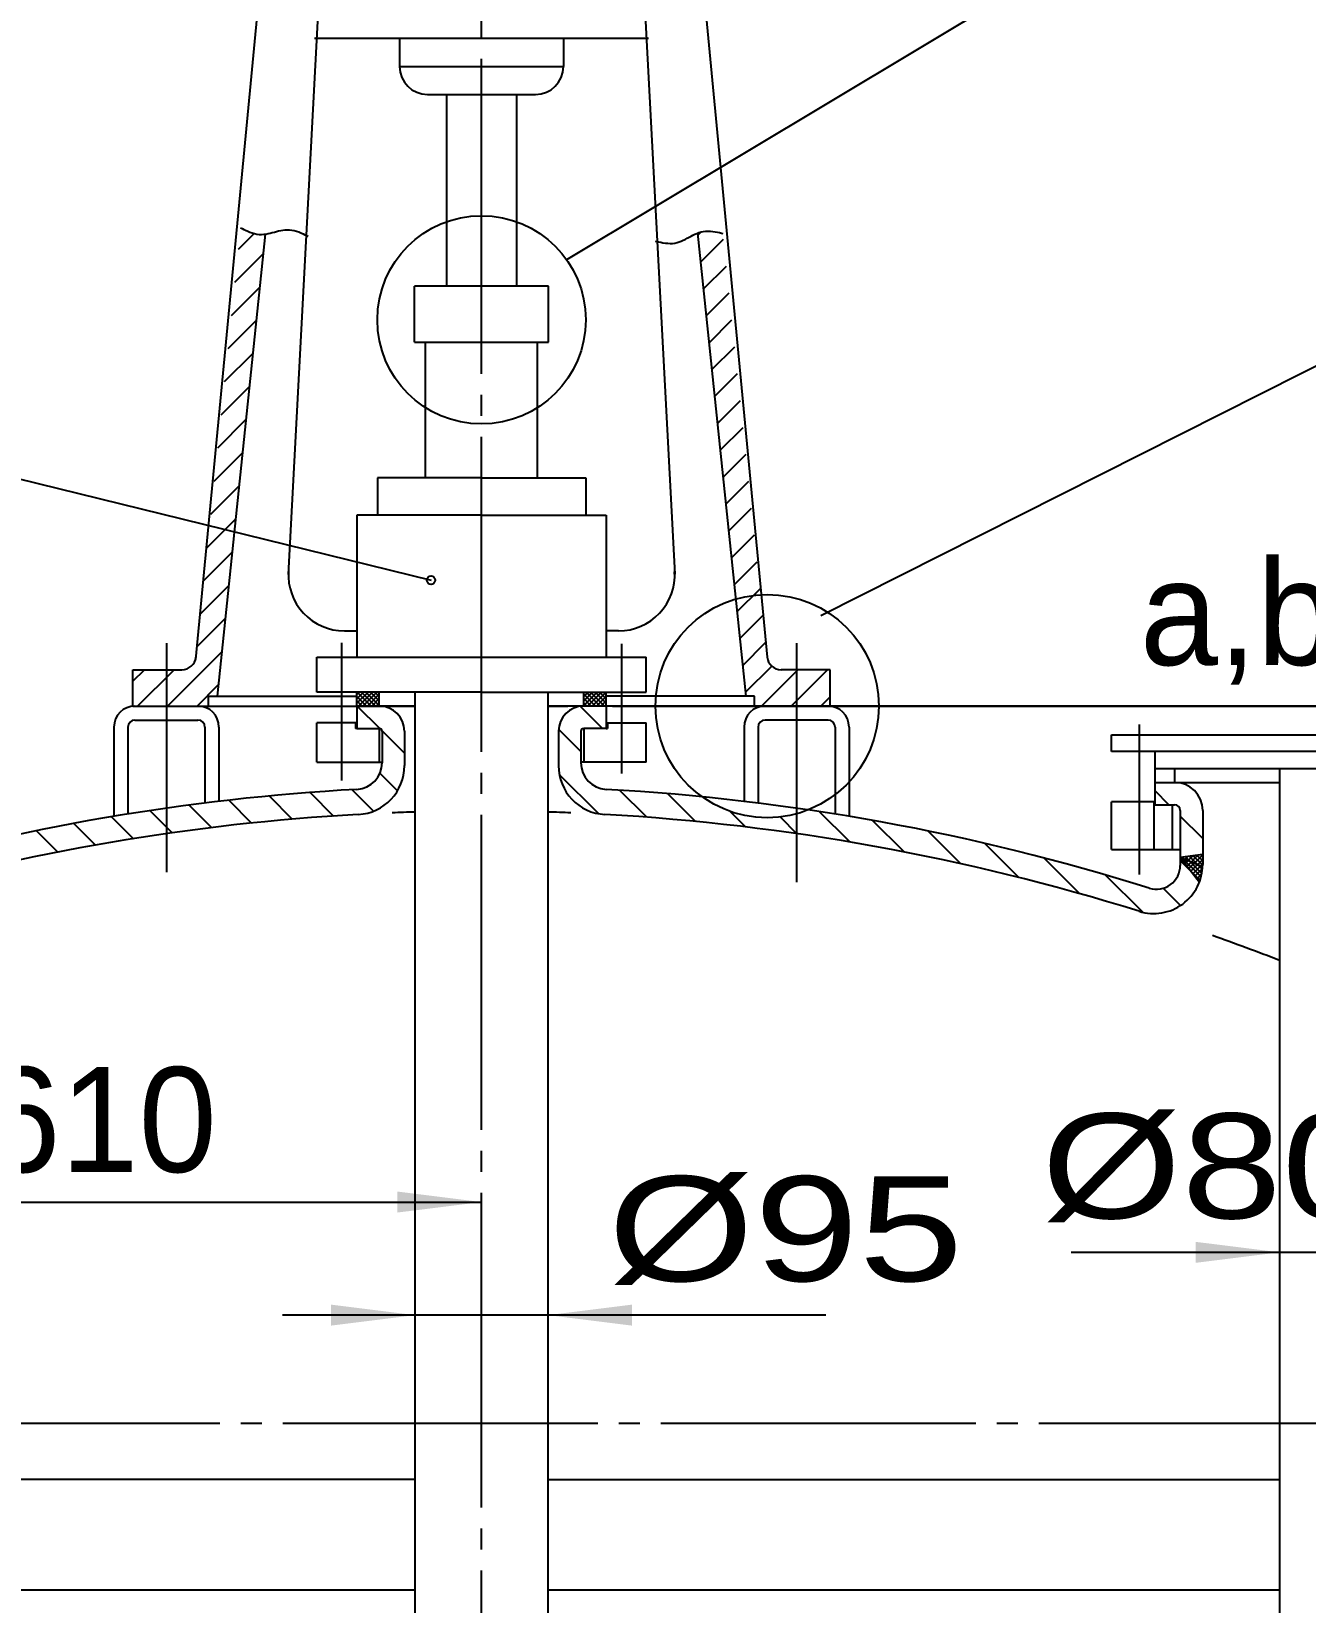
# Model space of a CAD drawing. Extents: x -623 to 82863, y -6032 to 376.
# Drawn here: x 5530.3 to 5591, y -76.3 to -1.5 of the extents above; entities that cross this region are included whole.
import ezdxf

# ---------------------------------------------------------------- set-up
doc = ezdxf.new("R2010")
doc.units = 0
doc.linetypes.add('DASHDOT', pattern=[18, 15, -1, 1, -1])
doc.layers.get('0').update_dxf_attribs({"color": 8, "linetype": 'CONTINUOUS'})
for name, color, linetype in [('1', 8, 'CONTINUOUS'), ('2', 94, 'DASHDOT'), ('85', 7, 'CONTINUOUS')]:
    doc.layers.add(name, color=color, linetype=linetype)
doc.styles.get("Standard").update_dxf_attribs({"font": 'cadt_en', "bigfont": 'cadt_hz'})
doc.styles.add('STYLE1', font='cadt_en.shx', dxfattribs={"bigfont": 'cadt_hz.shx'})
doc.styles.add('STYLE212', font='cadt_en.shx', dxfattribs={"width": 1.339334, "bigfont": 'cadt_hz.shx'})
doc.styles.add('STYLE213', font='cadt_en.shx', dxfattribs={"width": 1.283849, "bigfont": 'cadt_hz.shx'})
doc.dimstyles.get("Standard").update_dxf_attribs({"dimtxt": 3.5, "dimasz": 4, "dimexe": 2, "dimexo": 0, "dimgap": 1, "dimtad": 1, "dimtoh": 1, "dimdec": 4, "dimzin": 0, "dimtxsty": 'STANDARD', "dimcen": 0, "dimazin": 3, "dimtfac": 1, "dimtdec": 4, "dimtmove": 0, "dimatfit": 3, "dimtolj": 1, "dimtzin": 0})

# ---------------------------------------------------------------- blocks, each defined once
blk = doc.blocks.new('*D34')
for p, q in [((5548.606, -65.099), (5548.606, -60.226)), ((5554.939, -65.099), (5554.939, -61.673)), ((5568.17, -62.599), (5542.294, -62.599))]:
    blk.add_line(p, q)
for points in [[(5548.606, -62.599), (5544.606, -63.099), (5544.606, -62.099)], [(5554.939, -62.599), (5558.939, -62.099), (5558.939, -63.099)]]:
    blk.add_solid(points)
at = {"insert": (5557.783, -61.171), "char_height": 5, "attachment_point": 7, "style": 'STYLE212'}
blk.add_mtext('%%c95', dxfattribs=at)
blk = doc.blocks.new('*D36')
blk.add_line((5601.106, -59.609), (5579.85, -59.609))
for points in [[(5589.772, -59.609), (5585.772, -60.109), (5585.772, -59.109)], [(5595.106, -59.609), (5599.106, -59.109), (5599.106, -60.109)]]:
    blk.add_solid(points)
at = {"insert": (5578.421, -58.181), "char_height": 5, "attachment_point": 7, "style": 'STYLE213'}
blk.add_mtext('%%c80', dxfattribs=at)
blk = doc.blocks.new('*U37')
at = {"layer": '1'}
for p, q in [((5545.944, -32.924), (5545.839, -33.028)), ((5546.156, -32.924), (5545.839, -33.241)), ((5546.368, -32.924), (5545.839, -33.453)), ((5546.511, -33.59), (5545.844, -32.924)), ((5546.58, -32.924), (5545.914, -33.59)), ((5546.723, -33.59), (5546.056, -32.924)), ((5546.792, -32.924), (5546.126, -33.59)), ((5546.906, -33.561), (5546.269, -32.924)), ((5546.906, -33.348), (5546.481, -32.924)), ((5546.906, -33.136), (5546.693, -32.924)), ((5546.906, -32.924), (5546.905, -32.924, 1)), ((5546.299, -33.59), (5545.839, -33.13)), ((5546.087, -33.59), (5545.839, -33.342)), ((5545.875, -33.59), (5545.839, -33.555)), ((5546.906, -33.022), (5546.338, -33.59)), ((5546.906, -33.235), (5546.55, -33.59)), ((5546.906, -33.447), (5546.762, -33.59))]:
    blk.add_line(p, q, dxfattribs=at)
blk = doc.blocks.new('*U38')
at = {"layer": '1'}
for p, q in [((5556.639, -33.561), (5557.276, -32.924)), ((5556.639, -33.348), (5557.064, -32.924)), ((5556.639, -33.136), (5556.852, -32.924)), ((5556.639, -32.924), (5556.64, -32.924)), ((5556.752, -32.924), (5557.419, -33.59)), ((5556.821, -33.59), (5557.488, -32.924)), ((5556.964, -32.924), (5557.631, -33.59)), ((5557.034, -33.59), (5557.7, -32.924)), ((5557.176, -32.924), (5557.706, -33.453)), ((5557.389, -32.924), (5557.706, -33.241)), ((5557.601, -32.924), (5557.706, -33.028)), ((5556.639, -33.022), (5557.207, -33.59)), ((5556.639, -33.235), (5556.995, -33.59)), ((5556.639, -33.447), (5556.782, -33.59, 1)), ((5557.246, -33.59), (5557.706, -33.13)), ((5557.458, -33.59), (5557.706, -33.342)), ((5557.67, -33.59), (5557.706, -33.555))]:
    blk.add_line(p, q, dxfattribs=at)
blk = doc.blocks.new('*U39')
for p, q in [((5540.304, -10.81), (5540.372, -10.845, 1)), ((5540.372, -10.845), (5540.452, -10.885)), ((5540.452, -10.885), (5540.543, -10.929)), ((5540.543, -10.929), (5540.643, -10.973)), ((5540.643, -10.973), (5540.749, -11.016)), ((5540.749, -11.016), (5540.859, -11.054)), ((5540.859, -11.054), (5540.97, -11.086)), ((5540.97, -11.086), (5541.082, -11.11)), ((5541.082, -11.11), (5541.191, -11.122)), ((5541.191, -11.122), (5541.298, -11.125)), ((5541.298, -11.125), (5541.403, -11.119)), ((5541.403, -11.119), (5541.506, -11.106)), ((5541.506, -11.106), (5541.608, -11.088)), ((5541.608, -11.088), (5541.709, -11.065)), ((5541.709, -11.065), (5541.809, -11.04)), ((5541.809, -11.04), (5541.909, -11.013)), ((5541.909, -11.013), (5542.01, -10.986)), ((5542.01, -10.986), (5542.11, -10.961)), ((5542.11, -10.961), (5542.211, -10.938)), ((5542.211, -10.938), (5542.313, -10.919)), ((5542.313, -10.919), (5542.416, -10.907)), ((5542.416, -10.907), (5542.521, -10.901)), ((5542.521, -10.901), (5542.628, -10.904)), ((5542.628, -10.904), (5542.737, -10.916)), ((5542.737, -10.916), (5542.849, -10.939)), ((5542.849, -10.939), (5542.96, -10.971)), ((5542.96, -10.971), (5543.07, -11.01)), ((5543.07, -11.01), (5543.176, -11.053)), ((5543.176, -11.053), (5543.276, -11.097)), ((5543.276, -11.097), (5543.367, -11.141)), ((5543.367, -11.141), (5543.447, -11.181)), ((5543.447, -11.181), (5543.515, -11.216))]:
    blk.add_line(p, q)
blk = doc.blocks.new('*U40')
for p, q in [((5561.656, -11.261), (5561.747, -11.212)), ((5561.747, -11.212), (5561.839, -11.163)), ((5561.839, -11.163), (5561.932, -11.117)), ((5561.932, -11.117), (5562.027, -11.075)), ((5562.027, -11.075), (5562.125, -11.039)), ((5562.125, -11.039), (5562.226, -11.008)), ((5562.226, -11.008), (5562.33, -10.986)), ((5562.33, -10.986), (5562.44, -10.972)), ((5562.44, -10.972), (5562.554, -10.969)), ((5562.554, -10.969), (5562.67, -10.973)), ((5562.67, -10.973), (5562.787, -10.985)), ((5562.787, -10.985), (5562.9, -11.002)), ((5562.9, -11.002), (5563.007, -11.021)), ((5563.007, -11.021), (5563.106, -11.042)), ((5563.106, -11.042), (5563.194, -11.063)), ((5563.194, -11.063), (5563.269, -11.081)), ((5560.043, -11.442), (5560.117, -11.46, 1)), ((5560.117, -11.46), (5560.205, -11.481)), ((5560.205, -11.481), (5560.304, -11.502)), ((5560.304, -11.502), (5560.412, -11.521)), ((5560.412, -11.521), (5560.525, -11.538)), ((5560.525, -11.538), (5560.641, -11.549)), ((5560.641, -11.549), (5560.758, -11.554)), ((5560.758, -11.554), (5560.872, -11.551)), ((5560.872, -11.551), (5560.981, -11.537)), ((5560.981, -11.537), (5561.086, -11.514)), ((5561.086, -11.514), (5561.187, -11.484)), ((5561.187, -11.484), (5561.284, -11.447)), ((5561.284, -11.447), (5561.38, -11.405)), ((5561.38, -11.405), (5561.473, -11.36)), ((5561.473, -11.36), (5561.565, -11.311)), ((5561.565, -11.311), (5561.656, -11.261))]:
    blk.add_line(p, q)
blk = doc.blocks.new('*D41')
for p, q in [((5511.106, -52.775), (5511.106, -59.713)), ((5511.106, -57.213), (5551.772, -57.213))]:
    blk.add_line(p, q)
for points in [[(5511.106, -57.213), (5515.106, -56.713), (5515.106, -57.713)], [(5551.772, -57.213), (5547.772, -57.713), (5547.772, -56.713)]]:
    blk.add_solid(points)
at = {"style": 'STYLE1'}
blk.add_text('610', height=5, dxfattribs=at).set_placement((5528.012, -55.785))
blk = doc.blocks.new('*U43')
at = {"layer": '1'}
for p, q in [((5545.839, -33.59), (5545.839, -34.657)), ((5548.606, -33.59), (5545.839, -33.59)), ((5557.706, -33.59), (5557.706, -34.657, 6.283)), ((5545.839, -34.657), (5546.906, -34.657)), ((5557.706, -34.657), (5556.639, -34.657, 1))]:
    blk.add_line(p, q, dxfattribs=at)
for centre, radius, start, end in [((5546.906, -34.79), 1.2, 0, 90), ((5556.639, -34.79), 1.2, 90, 180), ((5546.906, -34.79), 0.133, 0, 90), ((5556.639, -34.79), 0.133, 90, 180)]:
    blk.add_arc(centre, radius, start, end, dxfattribs=at)
blk = doc.blocks.new('*U44')
at = {"layer": '1'}
for p, q in [((5543.939, -32.924), (5543.939, -31.257)), ((5545.839, -33.59), (5545.839, -32.913)), ((5546.906, -33.59), (5546.906, -32.924)), ((5545.839, -34.39), (5543.939, -34.39, 1)), ((5543.939, -36.257), (5543.939, -34.39)), ((5545.772, -34.39), (5545.772, -34.657)), ((5545.839, -34.657), (5545.772, -34.657)), ((5546.906, -34.657), (5546.906, -36.257)), ((5543.939, -36.257), (5547.039, -36.257))]:
    blk.add_line(p, q, dxfattribs=at)
blk = doc.blocks.new('*U45')
at = {"layer": '1'}
for p, q in [((5559.606, -32.924), (5559.606, -31.257)), ((5556.639, -33.59), (5556.639, -32.924)), ((5557.706, -33.59), (5557.706, -32.913)), ((5557.706, -34.39), (5559.606, -34.39, 1)), ((5557.772, -34.39), (5557.772, -34.657)), ((5559.606, -36.257), (5559.606, -34.39)), ((5556.639, -34.657), (5556.639, -36.257)), ((5557.706, -34.657), (5557.772, -34.657)), ((5559.606, -36.257), (5556.506, -36.257))]:
    blk.add_line(p, q, dxfattribs=at)
blk = doc.blocks.new('*U96')
at = {"layer": '2'}
for p, q in [((5583.107, -41.609), (5583.107, -34.467)), ((5601.771, -41.609), (5601.771, -34.575))]:
    blk.add_line(p, q, dxfattribs=at)
at = {"layer": '85'}
for p, q in [((5581.774, -34.96), (5603.106, -34.96)), ((5581.774, -35.76), (5581.774, -34.96)), ((5603.106, -35.76), (5603.106, -34.96)), ((5592.44, -35.76), (5581.774, -35.76)), ((5583.84, -38.293), (5583.84, -35.76)), ((5592.44, -35.76), (5603.106, -35.76)), ((5601.04, -37.226), (5601.04, -35.76)), ((5583.84, -36.56), (5601.04, -36.56)), ((5584.774, -37.226), (5584.774, -36.56, 6.283)), ((5600.106, -37.226), (5600.106, -36.56, 1)), ((5583.84, -37.226), (5589.772, -37.226)), ((5595.106, -37.226), (5601.04, -37.226)), ((5601.04, -38.293), (5601.04, -37.226)), ((5583.84, -38.159), (5581.774, -38.159, 6.283)), ((5581.774, -40.426), (5581.774, -38.159)), ((5583.774, -38.159), (5583.774, -40.426)), ((5601.038, -38.159), (5603.104, -38.159)), ((5601.104, -38.159), (5601.104, -40.426)), ((5603.104, -40.426), (5603.104, -38.159)), ((5583.774, -38.293), (5584.772, -38.293)), ((5584.674, -40.426), (5584.674, -38.293)), ((5585.039, -38.559), (5585.039, -41.18, 6.283)), ((5586.107, -38.559), (5586.107, -41.138)), ((5598.773, -38.559), (5598.773, -46.559)), ((5599.839, -38.559), (5599.839, -48.25)), ((5601.104, -38.293), (5600.106, -38.293, 6.283)), ((5600.204, -40.426), (5600.204, -38.293)), ((5581.774, -40.426), (5585.039, -40.426)), ((5585.039, -40.784), (5586.107, -40.649)), ((5585.039, -40.784), (5585.949, -41.982)), ((5585.039, -40.784), (5586.105, -41.232)), ((5585.039, -40.784), (5585.039, -41.18)), ((5603.104, -40.426), (5599.839, -40.426, 6.283)), ((5599.839, -47.001), (5598.773, -45.598)), ((5598.772, -46.553), (5599.839, -47.001)), ((5598.772, -46.553), (5598.772, -48.283)), ((5599.839, -47.001), (5598.772, -47.136))]:
    blk.add_line(p, q, dxfattribs=at)
for centre, radius, start, end in [((5584.774, -38.559), 1.333, 0, 90), ((5600.106, -38.559), 1.333, 90, 180), ((5584.772, -38.559), 0.267, 0, 90), ((5600.106, -38.559), 0.267, 90, 180), ((5583.774, -41.138), 2.333, 252.65353, 360), ((5583.906, -41.18), 1.133, 252.5797, 360)]:
    blk.add_arc(centre, radius, start, end, dxfattribs=at)
blk = doc.blocks.new('*U100')
at = {"layer": '85'}
for p, q in [((5556.475, -33.601), (5557.53, -34.657)), ((5556.506, -35.753), (5555.443, -34.691)), ((5557.35, -38.72), (5555.477, -36.846)), ((5559.637, -38.885), (5558.346, -37.594)), ((5560.634, -37.761), (5561.959, -39.086)), ((5584.501, -38.293), (5583.84, -37.632, 1)), ((5564.34, -39.345), (5563.597, -38.602)), ((5565.988, -38.872), (5566.785, -39.669)), ((5569.301, -40.064), (5567.852, -38.615)), ((5586.107, -39.899), (5585.039, -38.831)), ((5571.895, -40.537), (5570.394, -39.036)), ((5573.017, -39.537), (5574.577, -41.096)), ((5577.356, -41.755), (5575.729, -40.128)), ((5578.542, -40.82), (5580.248, -42.525)), ((5585.039, -40.952), (5585.57, -41.483)), ((5583.258, -43.414), (5581.472, -41.628)), ((5585.054, -43.089), (5584.231, -42.265))]:
    blk.add_line(p, q, dxfattribs=at)
blk = doc.blocks.new('*U102')
at = {"layer": '85'}
for p, q in [((5585.078, -40.779), (5586.03, -41.731)), ((5585.088, -40.849), (5585.17, -40.767, 1)), ((5585.18, -40.97), (5585.413, -40.737)), ((5585.266, -40.755), (5586.069, -41.558)), ((5585.272, -41.09), (5585.656, -40.706)), ((5585.363, -41.211), (5585.899, -40.675)), ((5585.455, -41.332), (5586.107, -40.679)), ((5585.455, -40.731), (5586.095, -41.372)), ((5585.546, -41.452), (5586.107, -40.891)), ((5585.638, -41.573), (5586.107, -41.104)), ((5585.643, -40.708), (5586.107, -41.171)), ((5585.831, -40.684), (5586.107, -40.96)), ((5586.019, -40.66), (5586.107, -40.747)), ((5585.57, -41.483), (5585.981, -41.894)), ((5585.729, -41.693), (5586.1, -41.323)), ((5585.821, -41.814), (5586.067, -41.568)), ((5585.912, -41.934), (5585.995, -41.852)), ((5598.773, -45.62), (5598.783, -45.611)), ((5598.772, -46.682), (5599.24, -46.213)), ((5598.772, -46.894), (5599.332, -46.334)), ((5598.773, -45.832), (5598.874, -45.731)), ((5598.773, -45.777), (5599.338, -46.342)), ((5598.773, -46.045), (5598.966, -45.852)), ((5598.773, -46.257), (5599.057, -45.972)), ((5598.773, -45.989), (5599.791, -47.007)), ((5598.773, -46.469), (5599.149, -46.093)), ((5598.773, -46.201), (5599.603, -47.031)), ((5598.772, -47.106), (5599.424, -46.455)), ((5598.772, -46.625), (5599.227, -47.079)), ((5598.772, -46.837), (5599.038, -47.103)), ((5598.772, -47.049), (5598.85, -47.127)), ((5598.773, -46.413), (5599.415, -47.055)), ((5598.98, -47.11), (5599.515, -46.575)), ((5599.223, -47.079), (5599.607, -46.696)), ((5599.466, -47.049), (5599.698, -46.816)), ((5599.709, -47.018), (5599.79, -46.937))]:
    blk.add_line(p, q, dxfattribs=at)
blk = doc.blocks.new('*U104')
at = {"layer": '1'}
for p, q in [((5545.857, -33.59), (5546.925, -34.658)), ((5547.037, -34.771), (5548.106, -35.839, 1)), ((5546.936, -36.791), (5547.772, -37.627)), ((5539.735, -38.075), (5540.823, -39.163)), ((5541.655, -37.873), (5542.759, -38.978)), ((5543.607, -37.705), (5544.73, -38.827)), ((5545.594, -37.57), (5546.622, -38.598)), ((5534.158, -38.861), (5535.202, -39.906)), ((5535.987, -38.57), (5537.046, -39.628)), ((5537.846, -38.307), (5538.919, -39.38)), ((5530.58, -39.526), (5531.6, -40.546)), ((5532.355, -39.18), (5533.387, -40.212)), ((5527.106, -40.295), (5528.104, -41.293)), ((5528.83, -39.898), (5529.839, -40.907)), ((5525.405, -40.715), (5526.393, -41.703)), ((5519.731, -41.405), (5520.98, -42.654)), ((5522.074, -41.627), (5523.044, -42.597)), ((5523.728, -41.16), (5524.707, -42.138))]:
    blk.add_line(p, q, dxfattribs=at)
blk = doc.blocks.new('*D108')
blk.add_line((5668.457, -33.59), (5563.533, -33.59))
blk = doc.blocks.new('*D109')
for p, q in [((5558.002, -33.59), (5668.771, -33.59)), ((5666.271, -75.69), (5666.271, -33.59)), ((5668.771, -75.69), (5603.158, -75.69, 1))]:
    blk.add_line(p, q)
for points in [[(5666.271, -33.59), (5666.771, -37.59), (5665.771, -37.59)], [(5666.271, -75.69), (5665.771, -71.69), (5666.771, -71.69)]]:
    blk.add_solid(points)
at = {"style": 'STYLE1'}
blk.add_text('618', height=5, rotation=90, dxfattribs=at).set_placement((5664.842, -60.542))
blk = doc.blocks.new('*D110')
for p, q in [((5563.731, 15.543), (5628.407, 15.543)), ((5625.907, -33.59), (5625.907, 15.543)), ((5558.397, -33.59), (5628.407, -33.59))]:
    blk.add_line(p, q)
for points in [[(5625.907, 15.543), (5626.657, 9.543), (5625.157, 9.543)], [(5625.907, -33.59), (5625.157, -27.59), (5626.657, -27.59)]]:
    blk.add_solid(points)
at = {"style": 'STYLE1'}
blk.add_text('737', height=5, rotation=90, dxfattribs=at).set_placement((5624.478, -15.665))

msp = doc.modelspace()

# ---------------------------------------------------------------- linework, layer by layer
for p, q in [((5426.70193, 2.58954), (5549.36732, -27.59476)), ((5578.42755, 1.22331), (5555.82359, -12.33213)), ((5540.19863, -11.82196), (5540.94226, -11.07833)), ((5562.07063, -11.16316), (5562.22531, -11.00848)), ((5562.20418, -12.44383), (5563.29675, -11.35126)), ((5540.03398, -13.40082), (5541.38095, -12.05385)), ((5562.33773, -13.72449), (5563.4303, -12.63192)), ((5539.86933, -14.97968), (5541.21631, -13.63271)), ((5562.47128, -15.00515), (5563.56385, -13.91258)), ((5539.70469, -16.55854), (5541.05166, -15.21157)), ((5562.60483, -16.28582), (5563.6974, -15.19325)), ((5567.92786, -29.28054), (5594.83225, -15.69943)), ((5539.54004, -18.1374), (5540.88701, -16.79043)), ((5562.73838, -17.56648), (5563.83095, -16.47391)), ((5562.87193, -18.84714), (5563.9645, -17.75457)), ((5539.37539, -19.71626), (5540.72237, -18.36929)), ((5563.00548, -20.12781), (5564.09805, -19.03524)), ((5539.21075, -21.29512), (5540.55772, -19.94815)), ((5563.13903, -21.40847), (5564.2316, -20.3159)), ((5539.0461, -22.87398), (5540.39307, -21.52701)), ((5563.27258, -22.68914), (5564.36515, -21.59656)), ((5538.88145, -24.45284), (5540.22843, -23.10587)), ((5563.40613, -23.9698), (5564.4987, -22.87723)), ((5538.71681, -26.0317), (5540.06378, -24.68473)), ((5563.53968, -25.25046), (5564.63225, -24.15789)), ((5563.67323, -26.53113), (5564.7658, -25.43855)), ((5538.55216, -27.61056), (5539.89913, -26.26359)), ((5563.80678, -27.81179), (5564.89935, -26.71922)), ((5538.38751, -29.18942), (5539.73449, -27.84245)), ((5563.94033, -29.09245), (5565.0329, -27.99988)), ((5538.22287, -30.76828), (5539.56984, -29.42131)), ((5564.07388, -30.37312), (5565.16645, -29.28054)), ((5564.20743, -31.65378), (5565.3, -30.56121)), ((5536.81517, -33.5902), (5539.40519, -31.00017)), ((5535.17223, -32.4047), (5535.72007, -31.85686)), ((5535.40095, -33.5902), (5537.13429, -31.85686)), ((5564.34098, -32.93444), (5565.58979, -31.68563)), ((5565.09944, -33.5902), (5566.83277, -31.85686)), ((5566.51365, -33.5902), (5568.24698, -31.85686)), ((5538.22938, -33.5902), (5539.24055, -32.57903)), ((5567.92786, -33.5902), (5568.37223, -33.14583))]:
    msp.add_line(p, q)
for centre, radius in [((5551.77223, -15.19325), 4.95978), ((5549.36732, -27.59476), 0.2), ((5565.3728, -33.5902), 5.31745)]:
    msp.add_circle(centre, radius)
at = {"layer": '1'}
for p, q in [((5542.43148, 13.38974), (5538.14983, -31.37254)), ((5561.11298, 13.38974), (5565.3728, -31.25934)), ((5544.52767, 9.8524), (5542.57362, -27.32391)), ((5559.01679, 9.8524), (5560.97077, -27.3149)), ((5559.71926, -1.7902), (5543.8252, -1.7902)), ((5547.87133, -1.7902), (5547.87133, -3.12935, 6.28319)), ((5555.67313, -1.7902), (5555.67313, -3.12935, 6.28319)), ((5547.87133, -3.12935), (5555.67313, -3.12935)), ((5549.20466, -4.46268), (5554.3398, -4.46268, 6.28319)), ((5550.10556, -4.46268), (5550.10556, -13.5902)), ((5553.4389, -4.46268), (5553.4389, -13.5902)), ((5541.47942, -11.10961), (5539.18377, -33.12353)), ((5562.06018, -11.06301), (5564.3607, -33.12353)), ((5548.57768, -16.25686), (5548.57768, -13.5902)), ((5554.96678, -13.5902), (5548.57768, -13.5902)), ((5554.96678, -16.25686), (5554.96678, -13.5902)), ((5548.57768, -16.25686), (5554.96678, -16.25686, 6.28319)), ((5549.10556, -22.72353), (5549.10556, -16.25686)), ((5554.4389, -22.72353), (5554.4389, -16.25686)), ((5551.77223, -22.72353), (5546.81248, -22.72353)), ((5546.81248, -22.72353), (5546.81248, -24.49764)), ((5551.77223, -22.72353), (5556.73198, -22.72353)), ((5556.73198, -22.72353), (5556.73198, -24.49764)), ((5551.77223, -24.49764), (5545.83945, -24.49764)), ((5545.83945, -24.49764), (5545.83945, -31.25686)), ((5551.77223, -24.49764), (5557.70501, -24.49764)), ((5557.70501, -24.49764), (5557.70501, -31.25686)), ((5545.2433, -30.00673), (5545.83945, -30.00604, 6.28319)), ((5558.30116, -30.00673), (5557.70501, -30.00604, 6.28319)), ((5543.9389, -31.25686), (5559.60556, -31.25686)), ((5535.17223, -31.85686), (5537.50859, -31.85686)), ((5535.17223, -33.5902), (5535.17223, -31.85686)), ((5568.37223, -31.85686), (5566.03587, -31.85686)), ((5568.37223, -33.5902), (5568.37223, -31.85686, 6.28319)), ((5551.77223, -32.92353), (5543.9389, -32.92353)), ((5548.60556, -153.55762), (5548.60556, -32.92353, 1)), ((5551.77223, -32.92353), (5559.60556, -32.92353)), ((5554.9389, -159.88201), (5554.9389, -32.92353)), ((5535.17223, -33.5902), (5548.60556, -33.5902)), ((5535.27223, -33.5902), (5538.27223, -33.5902)), ((5538.77223, -33.12353), (5545.8389, -33.12353)), ((5538.77223, -33.5902), (5538.77223, -33.12353)), ((5554.9389, -33.5902), (5555.88911, -33.5902)), ((5568.37223, -33.5902), (5554.9389, -33.5902)), ((5564.77223, -33.12353), (5557.70556, -33.12353)), ((5564.77223, -33.5902), (5564.77223, -33.12353)), ((5535.27223, -34.25686), (5538.27223, -34.25686, 6.28319)), ((5568.27223, -34.25686), (5565.27223, -34.25686, 6.28319)), ((5534.27223, -34.5902), (5534.27223, -38.84197, 6.28319)), ((5534.9389, -34.5902), (5534.9389, -38.73278, 6.28319)), ((5538.60556, -34.5902), (5538.60556, -38.20956)), ((5539.27223, -34.5902), (5539.27223, -38.1284)), ((5547.0389, -34.7902), (5547.0389, -36.29115)), ((5548.10556, -34.7902), (5548.10556, -36.4247)), ((5555.4389, -34.7902), (5555.4389, -36.4247)), ((5556.50556, -34.7902), (5556.50556, -36.29115)), ((5564.27223, -34.5902), (5564.27223, -38.1284)), ((5564.9389, -34.5902), (5564.9389, -38.20956)), ((5568.60556, -34.5902), (5568.60556, -38.73278, 6.28319)), ((5569.27223, -34.5902), (5569.27223, -38.84197, 6.28319)), ((5548.60556, -70.42353), (5492.2389, -70.42353)), ((5554.9389, -70.42353), (5589.77223, -70.42353)), ((5489.10556, -75.6902), (5548.60556, -75.6902)), ((5554.9389, -75.6902), (5589.77223, -75.6902))]:
    msp.add_line(p, q, dxfattribs=at)
for centre, radius, start, end in [((5549.20466, -3.12935), 1.33333, 180, 270), ((5554.3398, -3.12935), 1.33333, 270, 360), ((5545.24024, -27.34006), 2.66667, 176.6430762, 270.0658702), ((5558.30423, -27.34006), 2.66667, 269.9341298, 363.3569238), ((5537.50859, -31.1902), 0.66667, 270, 354.0466028), ((5566.03587, -31.1902), 0.66667, 185.9533972, 270), ((5535.27223, -34.5902), 1, 90, 180), ((5538.27223, -34.5902), 1, 0, 90), ((5565.27223, -34.5902), 1, 90, 180), ((5568.27223, -34.5902), 1, 0, 90), ((5535.27223, -34.5902), 0.33333, 90, 180), ((5538.27223, -34.5902), 0.33333, 0, 90), ((5565.27223, -34.5902), 0.33333, 90, 180), ((5568.27223, -34.5902), 0.33333, 0, 90), ((5545.77223, -36.29115), 1.26667, 273.2005601, 360), ((5545.77223, -36.4247), 2.33333, 273.2045401, 360), ((5557.77223, -36.4247), 2.33333, 180, 266.7954599), ((5557.77223, -36.29115), 1.26667, 180, 266.7994399), ((5551.77223, -143.5902), 106.2, 93.2005601, 106.2575126), ((5551.77223, -143.5902), 106.2, 72.5796987, 86.7994399), ((5551.77223, -143.5902), 105, 93.2045401, 106.1691532), ((5551.77223, -143.5902), 105, 91.72823, 92.318811), ((5551.77223, -143.5902), 105, 87.681189, 88.27177), ((5551.77223, -143.5902), 105, 72.6535341, 86.7954599), ((5551.77223, -143.5902), 105, 68.7827797, 70.6445661)]:
    msp.add_arc(centre, radius, start, end, dxfattribs=at)
at = {"layer": '2'}
for p, q in [((5551.77223, -251.76867), (5551.77223, 61.63751)), ((5536.77223, -30.59757), (5536.77223, -41.49642)), ((5545.10556, -30.57798), (5545.10556, -37.14091)), ((5558.4389, -30.62473), (5558.4389, -36.79684)), ((5566.77223, -30.59757), (5566.77223, -41.97447)), ((5611.30556, -67.7562), (5492.2389, -67.7562, 6.28319))]:
    msp.add_line(p, q, dxfattribs=at)
at = {"layer": '85'}
msp.add_line((5589.77223, -36.56005), (5589.77223, -159.76005, 6.28319), dxfattribs=at)

# ---------------------------------------------------------------- block references
for name in ['*D108', '*D110', '*U39', '*U40', '*U44', '*U45', '*U37', '*U38', '*U104', '*U43', '*U100', '*D109', '*U96', '*U102', '*D41', '*D36']:
    msp.add_blockref(name, (0, 0))

# ---------------------------------------------------------------- texts
at = {"style": 'STYLE1'}
msp.add_text('a,b,c,d,T', height=5, dxfattribs=at).set_placement((5583.11734, -31.6359))

# ---------------------------------------------------------------- dimensions: what is measured, and where the dimension line sits
dim = msp.add_linear_dim(base=(5554.9389, -62.5991), p1=(5548.60556, -32.12353), p2=(5554.9389, -32.12353), text='%%c95', dimstyle='STANDARD')
dim.commit()
dim.dimension.update_dxf_attribs({"geometry": '*D34', "text_midpoint": (5561.607, -62.5991)})

doc.saveas('drawing.dxf')
